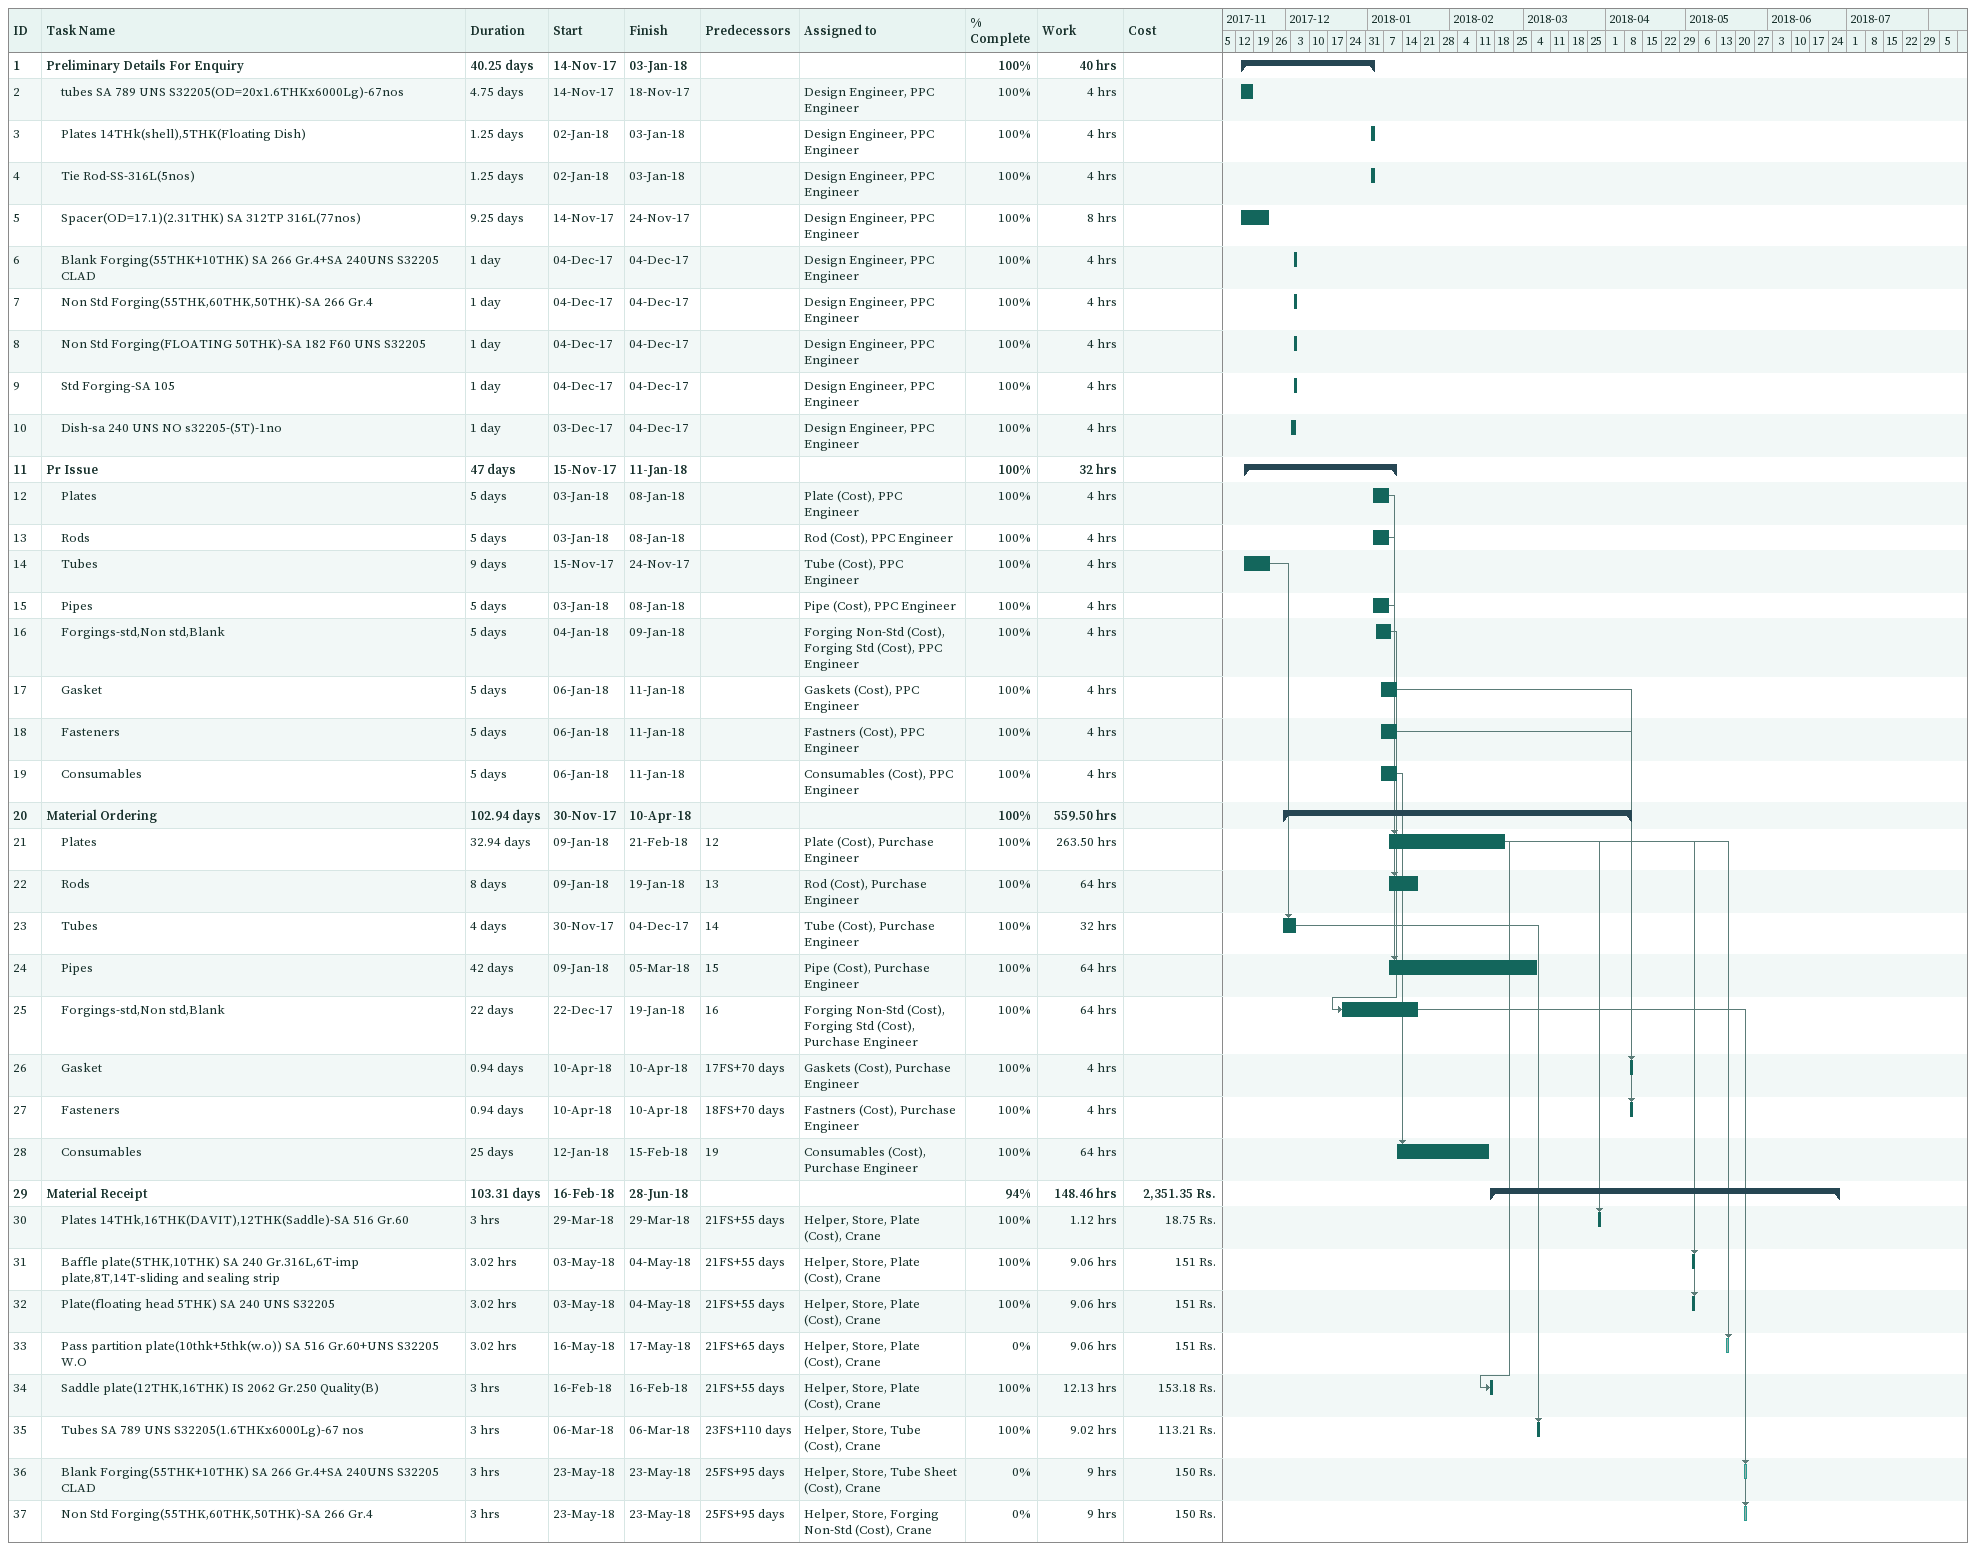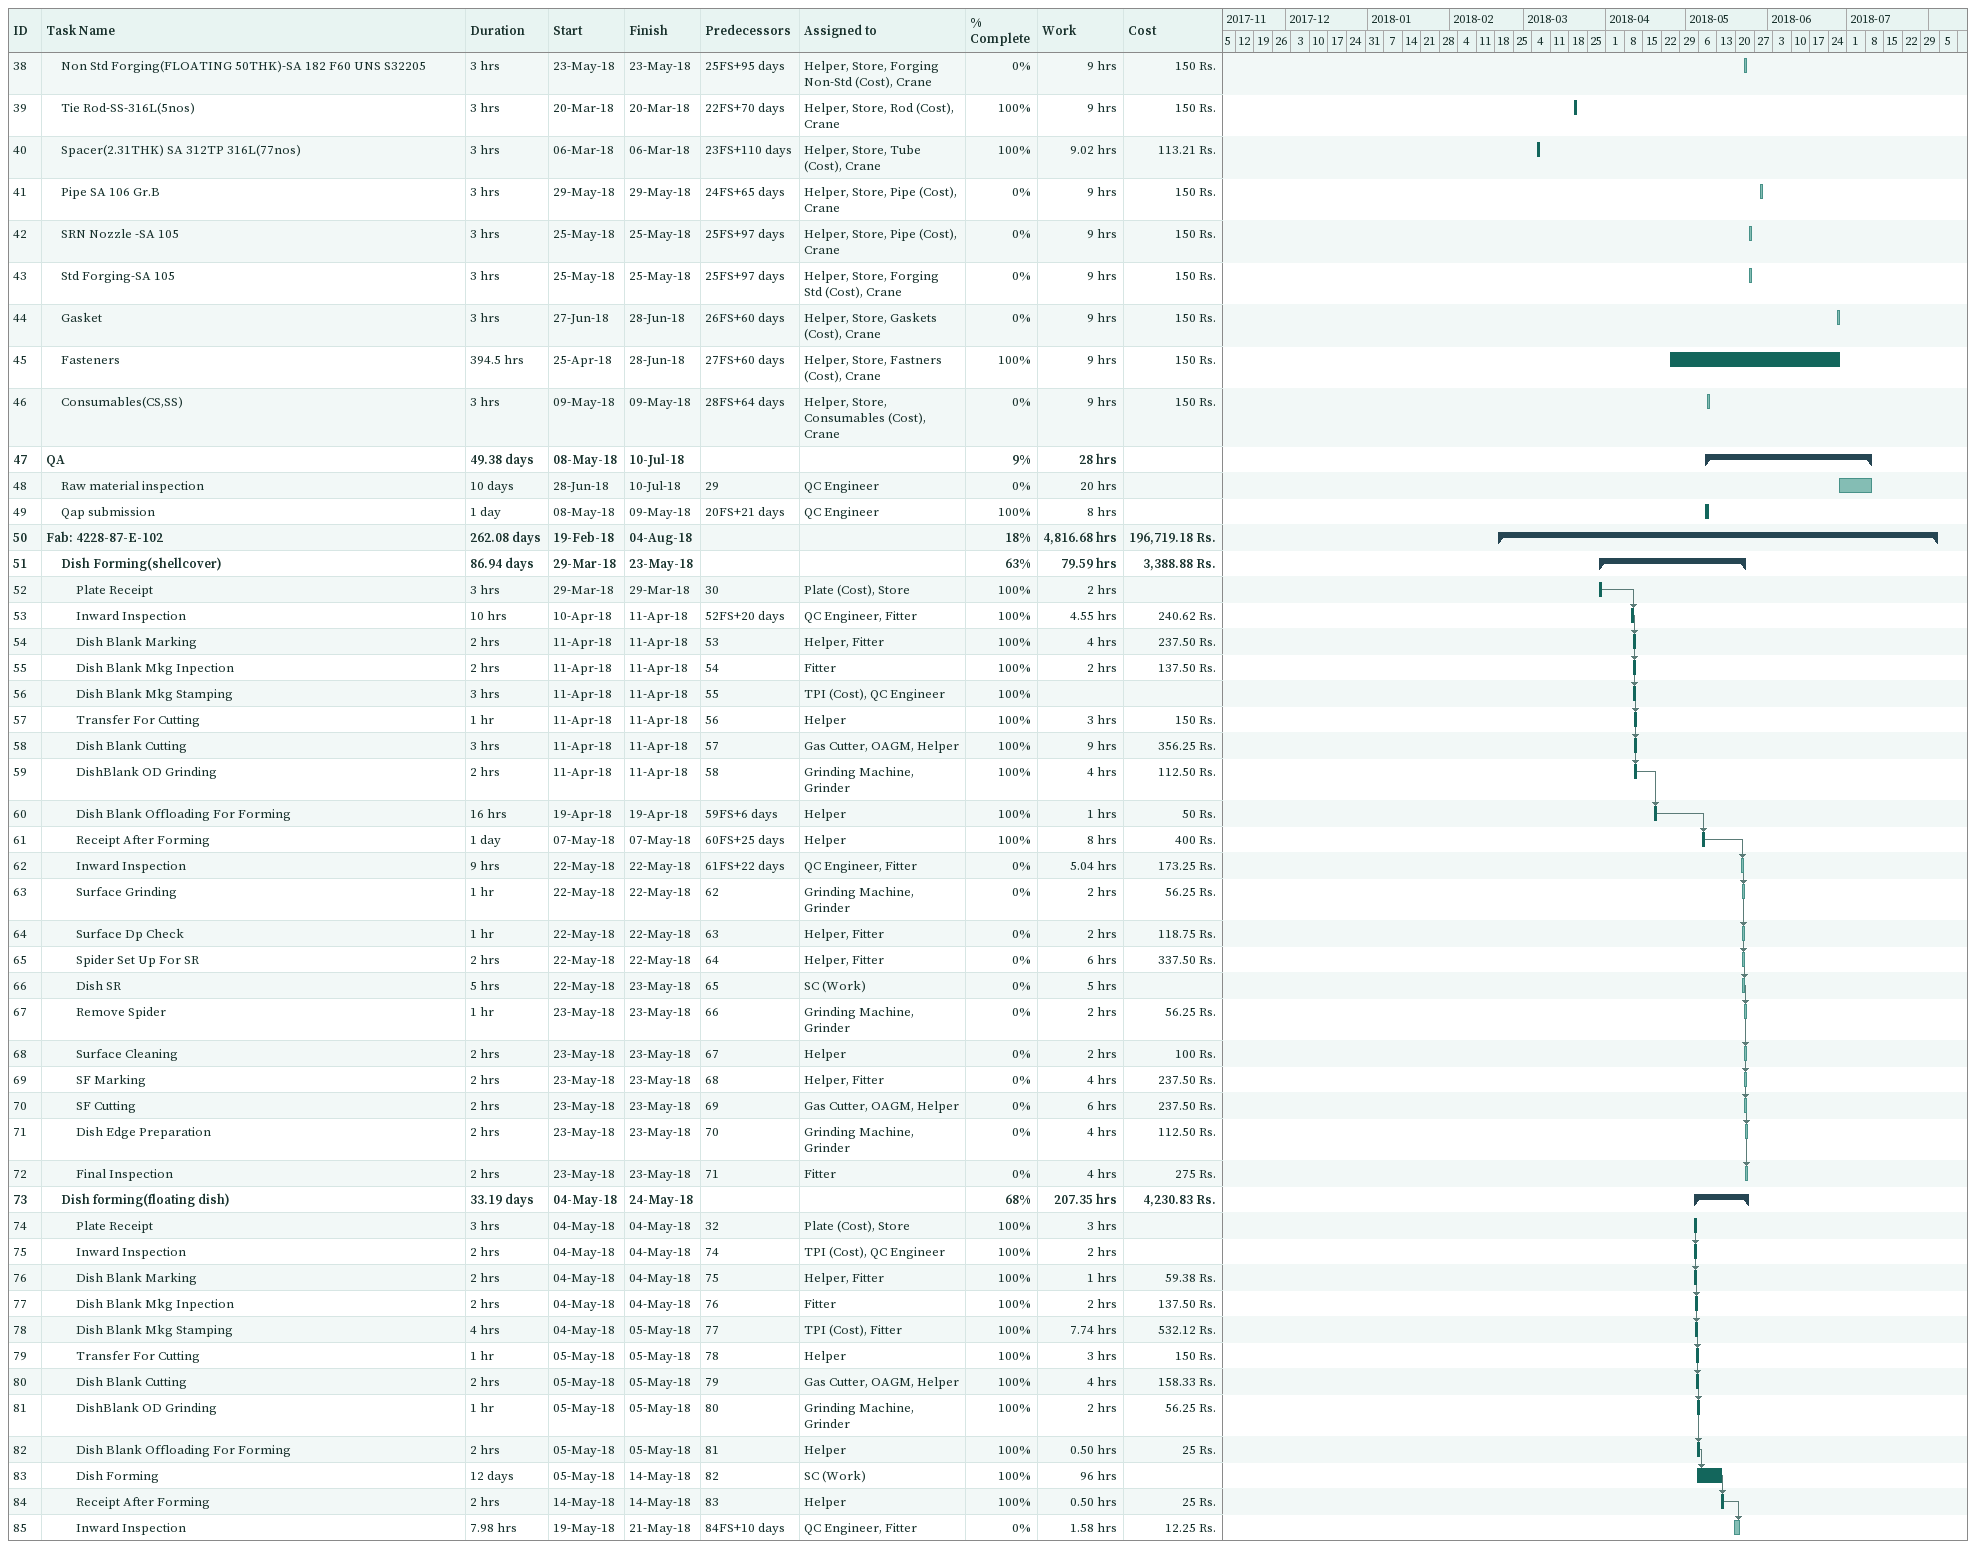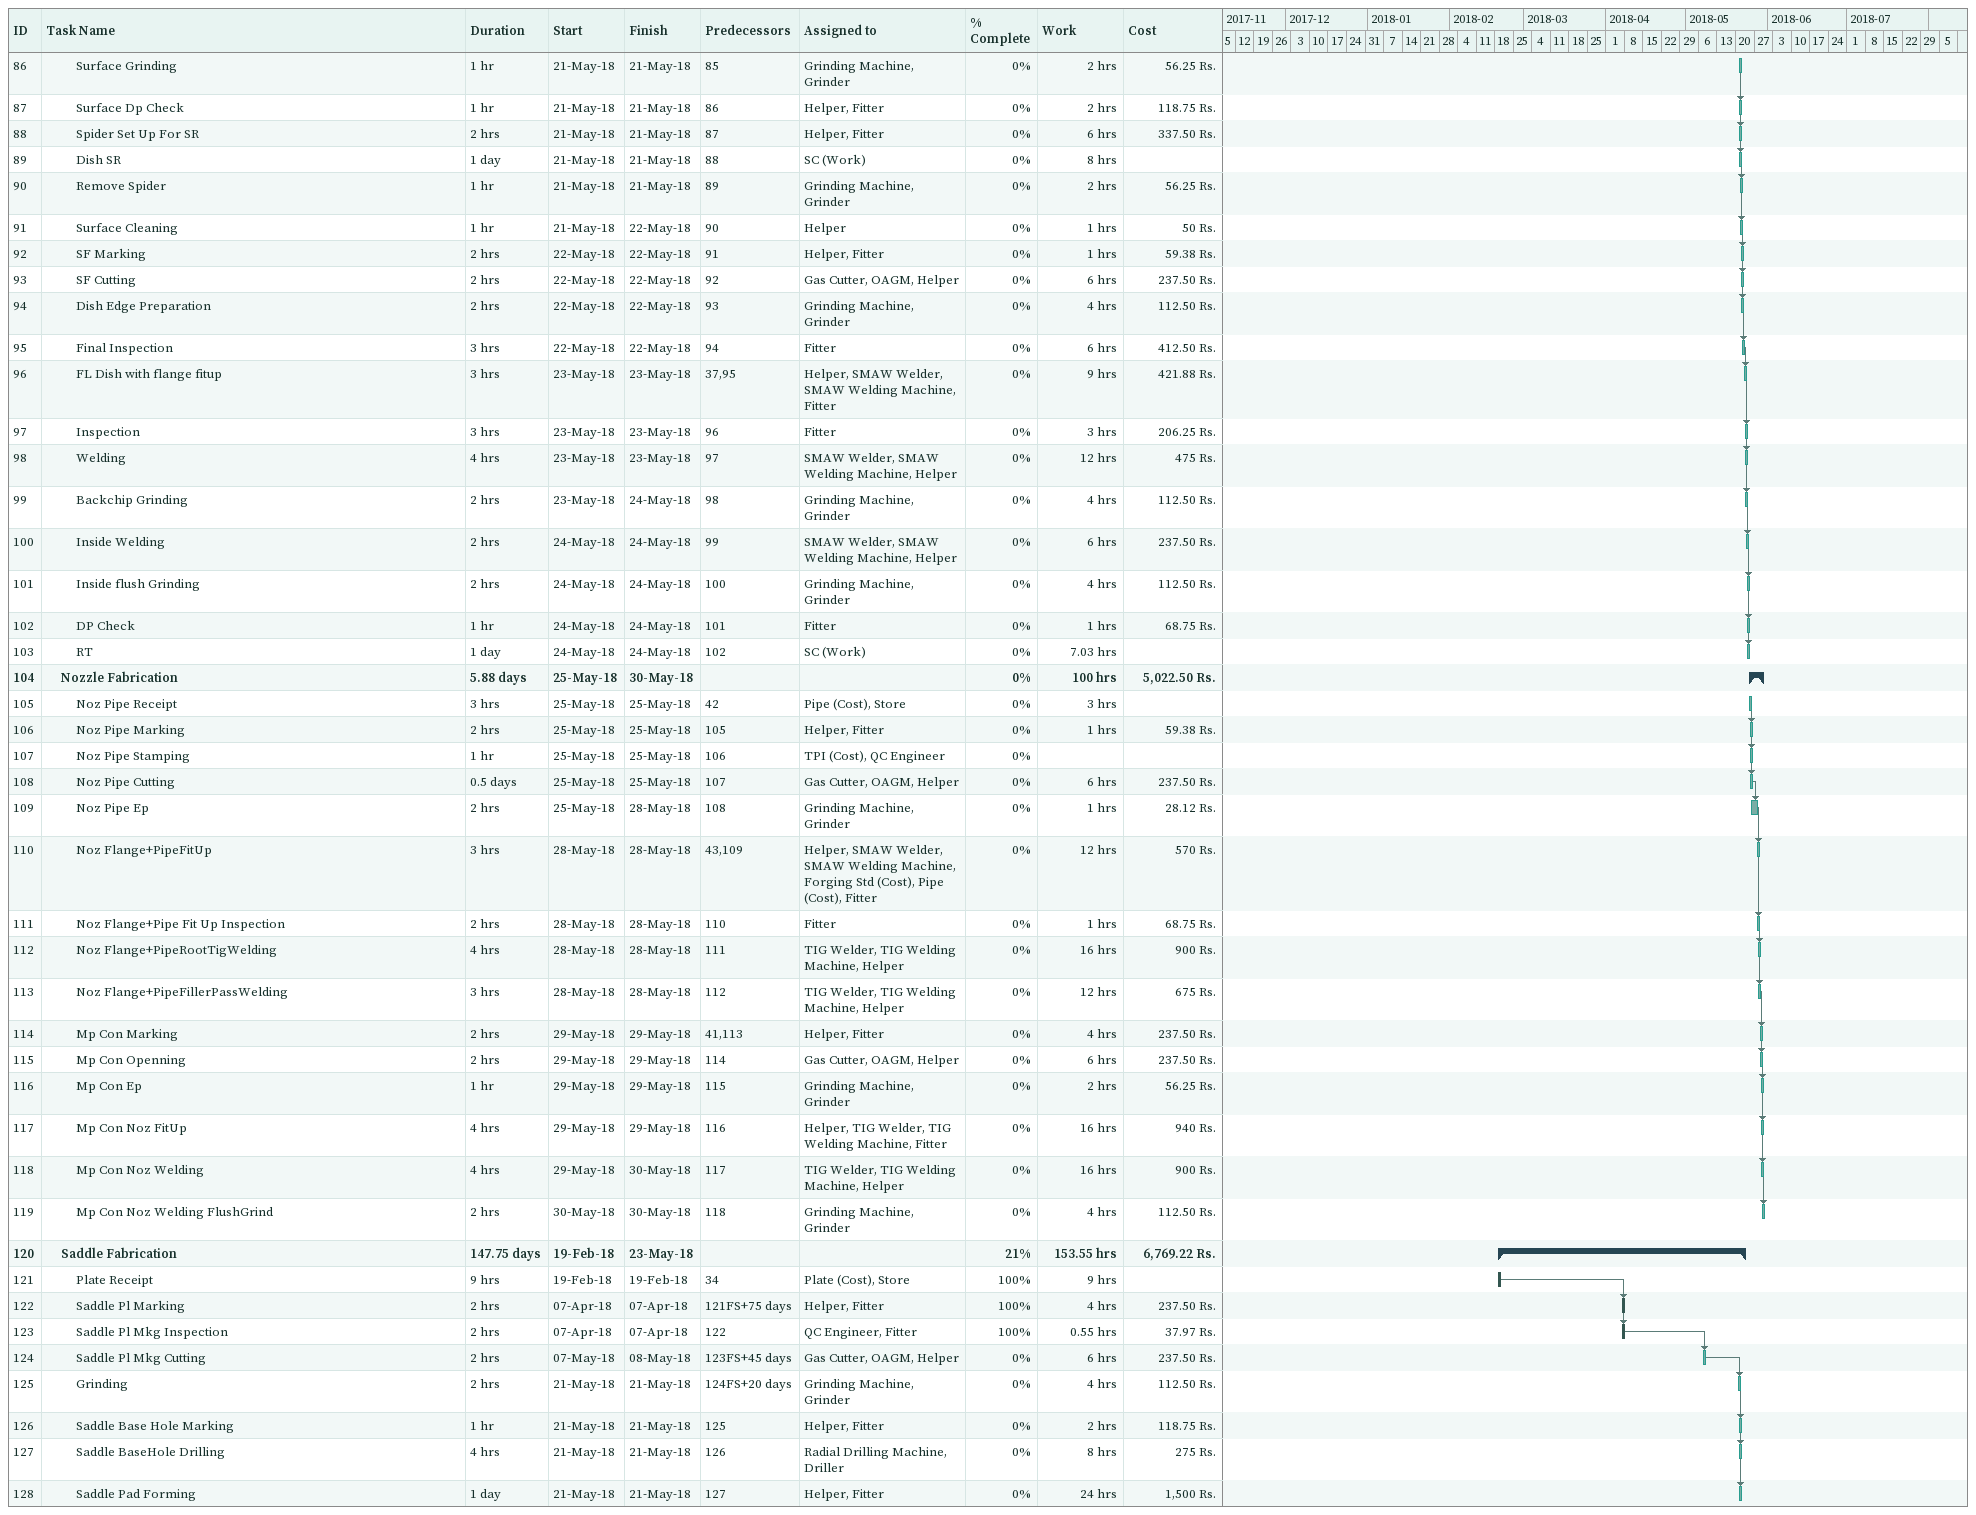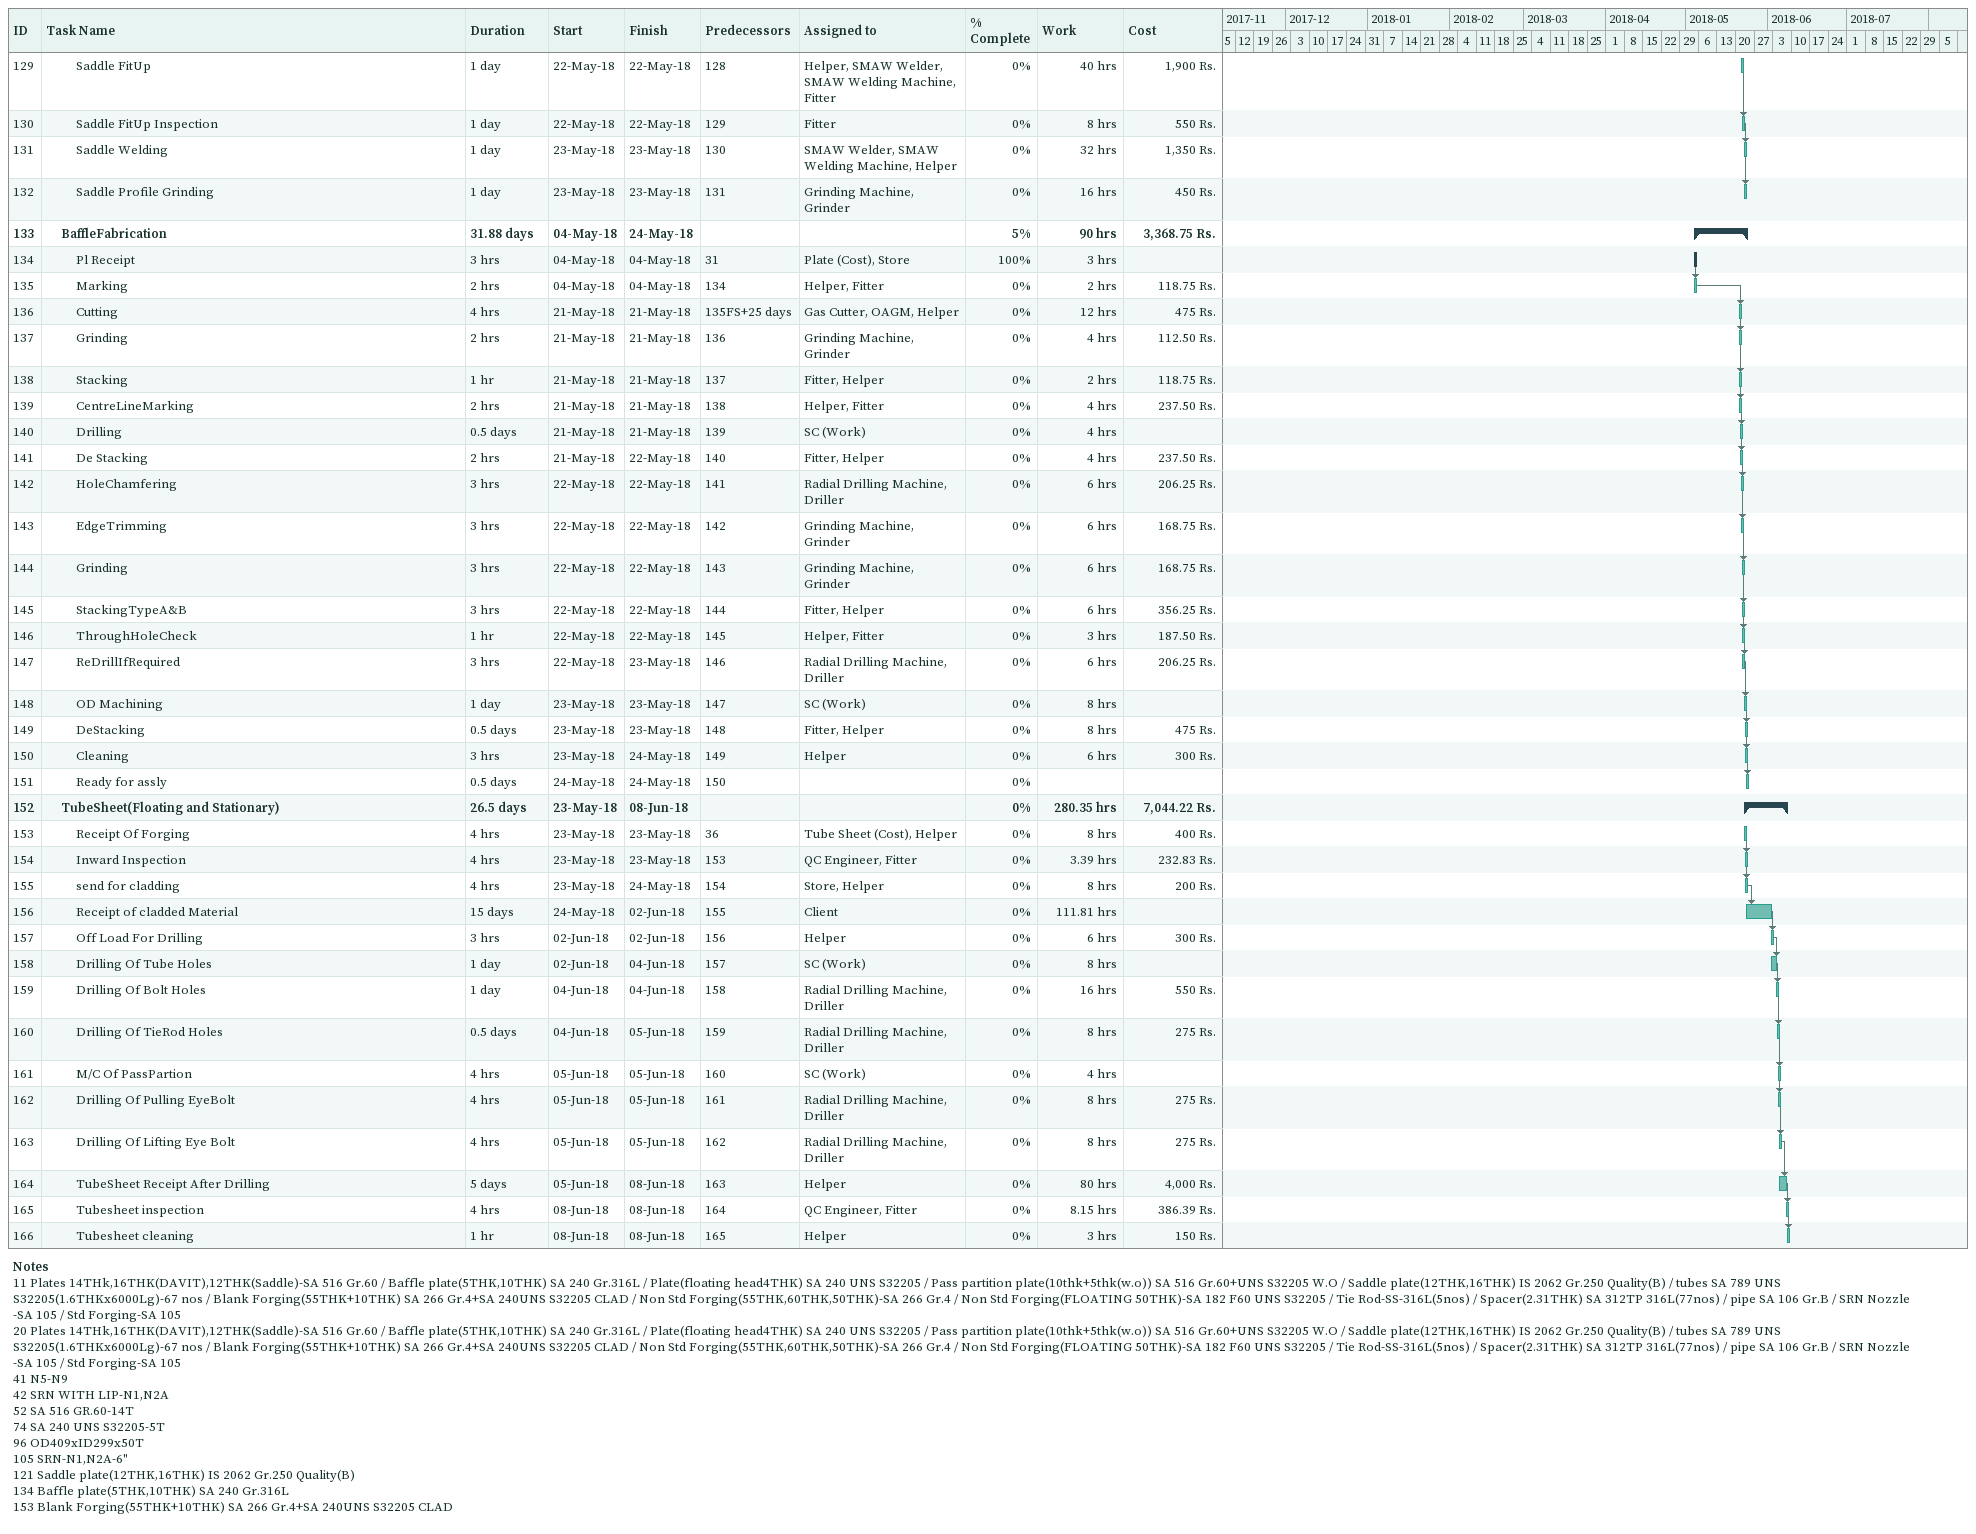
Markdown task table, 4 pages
| ID | Level | Task | Duration | Start | Finish | Predecessors | Resources | % complete | Work (h) | Cost (Rs.) |
|---|---|---|---|---|---|---|---|---|---|---|
| 1 | 1 | **Preliminary Details For Enquiry** | 40.25d | 2017-11-14 | 2018-01-03 |  |  | 100 | 40 |  |
| 2 | 2 | tubes SA 789 UNS S32205(OD=20x1.6THKx6000Lg)-67nos | 4.75d | 2017-11-14 | 2017-11-18 |  | Design Engineer, PPC Engineer | 100 | 4 |  |
| 3 | 2 | Plates 14THk(shell),5THK(Floating Dish) | 1.25d | 2018-01-02 | 2018-01-03 |  | Design Engineer, PPC Engineer | 100 | 4 |  |
| 4 | 2 | Tie Rod-SS-316L(5nos) | 1.25d | 2018-01-02 | 2018-01-03 |  | Design Engineer, PPC Engineer | 100 | 4 |  |
| 5 | 2 | Spacer(OD=17.1)(2.31THK) SA 312TP 316L(77nos) | 9.25d | 2017-11-14 | 2017-11-24 |  | Design Engineer, PPC Engineer | 100 | 8 |  |
| 6 | 2 | Blank Forging(55THK+10THK) SA 266 Gr.4+SA 240UNS S32205 CLAD | 1d | 2017-12-04 | 2017-12-04 |  | Design Engineer, PPC Engineer | 100 | 4 |  |
| 7 | 2 | Non Std Forging(55THK,60THK,50THK)-SA 266 Gr.4 | 1d | 2017-12-04 | 2017-12-04 |  | Design Engineer, PPC Engineer | 100 | 4 |  |
| 8 | 2 | Non Std Forging(FLOATING 50THK)-SA 182 F60 UNS S32205 | 1d | 2017-12-04 | 2017-12-04 |  | Design Engineer, PPC Engineer | 100 | 4 |  |
| 9 | 2 | Std Forging-SA 105 | 1d | 2017-12-04 | 2017-12-04 |  | Design Engineer, PPC Engineer | 100 | 4 |  |
| 10 | 2 | Dish-sa 240 UNS NO s32205-(5T)-1no | 1d | 2017-12-03 | 2017-12-04 |  | Design Engineer, PPC Engineer | 100 | 4 |  |
| 11 | 1 | **Pr Issue** | 47d | 2017-11-15 | 2018-01-11 |  |  | 100 | 32 |  |
| 12 | 2 | Plates | 5d | 2018-01-03 | 2018-01-08 |  | Plate (Cost), PPC Engineer | 100 | 4 |  |
| 13 | 2 | Rods | 5d | 2018-01-03 | 2018-01-08 |  | Rod (Cost), PPC Engineer | 100 | 4 |  |
| 14 | 2 | Tubes | 9d | 2017-11-15 | 2017-11-24 |  | Tube (Cost), PPC Engineer | 100 | 4 |  |
| 15 | 2 | Pipes | 5d | 2018-01-03 | 2018-01-08 |  | Pipe (Cost), PPC Engineer | 100 | 4 |  |
| 16 | 2 | Forgings-std,Non std,Blank | 5d | 2018-01-04 | 2018-01-09 |  | Forging Non-Std (Cost), Forging Std (Cost), PPC Engineer | 100 | 4 |  |
| 17 | 2 | Gasket | 5d | 2018-01-06 | 2018-01-11 |  | Gaskets (Cost), PPC Engineer | 100 | 4 |  |
| 18 | 2 | Fasteners | 5d | 2018-01-06 | 2018-01-11 |  | Fastners (Cost), PPC Engineer | 100 | 4 |  |
| 19 | 2 | Consumables | 5d | 2018-01-06 | 2018-01-11 |  | Consumables (Cost), PPC Engineer | 100 | 4 |  |
| 20 | 1 | **Material Ordering** | 102.94d | 2017-11-30 | 2018-04-10 |  |  | 100 | 559.50 |  |
| 21 | 2 | Plates | 32.94d | 2018-01-09 | 2018-02-21 | 12 | Plate (Cost), Purchase Engineer | 100 | 263.50 |  |
| 22 | 2 | Rods | 8d | 2018-01-09 | 2018-01-19 | 13 | Rod (Cost), Purchase Engineer | 100 | 64 |  |
| 23 | 2 | Tubes | 4d | 2017-11-30 | 2017-12-04 | 14 | Tube (Cost), Purchase Engineer | 100 | 32 |  |
| 24 | 2 | Pipes | 42d | 2018-01-09 | 2018-03-05 | 15 | Pipe (Cost), Purchase Engineer | 100 | 64 |  |
| 25 | 2 | Forgings-std,Non std,Blank | 22d | 2017-12-22 | 2018-01-19 | 16 | Forging Non-Std (Cost), Forging Std (Cost), Purchase Engineer | 100 | 64 |  |
| 26 | 2 | Gasket | 0.94d | 2018-04-10 | 2018-04-10 | 17FS+70d | Gaskets (Cost), Purchase Engineer | 100 | 4 |  |
| 27 | 2 | Fasteners | 0.94d | 2018-04-10 | 2018-04-10 | 18FS+70d | Fastners (Cost), Purchase Engineer | 100 | 4 |  |
| 28 | 2 | Consumables | 25d | 2018-01-12 | 2018-02-15 | 19 | Consumables (Cost), Purchase Engineer | 100 | 64 |  |
| 29 | 1 | **Material Receipt** | 103.31d | 2018-02-16 | 2018-06-28 |  |  | 94 | 148.46 | 2351.35 |
| 30 | 2 | Plates 14THk,16THK(DAVIT),12THK(Saddle)-SA 516 Gr.60 | 3h | 2018-03-29 | 2018-03-29 | 21FS+55d | Helper, Store, Plate (Cost), Crane | 100 | 1.12 | 18.75 |
| 31 | 2 | Baffle plate(5THK,10THK) SA 240 Gr.316L,6T-imp plate,8T,14T-sliding and sealing strip | 3.02h | 2018-05-03 | 2018-05-04 | 21FS+55d | Helper, Store, Plate (Cost), Crane | 100 | 9.06 | 151 |
| 32 | 2 | Plate(floating head 5THK) SA 240 UNS S32205 | 3.02h | 2018-05-03 | 2018-05-04 | 21FS+55d | Helper, Store, Plate (Cost), Crane | 100 | 9.06 | 151 |
| 33 | 2 | Pass partition plate(10thk+5thk(w.o)) SA 516 Gr.60+UNS S32205 W.O | 3.02h | 2018-05-16 | 2018-05-17 | 21FS+65d | Helper, Store, Plate (Cost), Crane | 0 | 9.06 | 151 |
| 34 | 2 | Saddle plate(12THK,16THK) IS 2062 Gr.250 Quality(B) | 3h | 2018-02-16 | 2018-02-16 | 21FS+55d | Helper, Store, Plate (Cost), Crane | 100 | 12.13 | 153.18 |
| 35 | 2 | Tubes SA 789 UNS S32205(1.6THKx6000Lg)-67 nos | 3h | 2018-03-06 | 2018-03-06 | 23FS+110d | Helper, Store, Tube (Cost), Crane | 100 | 9.02 | 113.21 |
| 36 | 2 | Blank Forging(55THK+10THK) SA 266 Gr.4+SA 240UNS S32205 CLAD | 3h | 2018-05-23 | 2018-05-23 | 25FS+95d | Helper, Store, Tube Sheet (Cost), Crane | 0 | 9 | 150 |
| 37 | 2 | Non Std Forging(55THK,60THK,50THK)-SA 266 Gr.4 | 3h | 2018-05-23 | 2018-05-23 | 25FS+95d | Helper, Store, Forging Non-Std (Cost), Crane | 0 | 9 | 150 |
| 38 | 2 | Non Std Forging(FLOATING 50THK)-SA 182 F60 UNS S32205 | 3h | 2018-05-23 | 2018-05-23 | 25FS+95d | Helper, Store, Forging Non-Std (Cost), Crane | 0 | 9 | 150 |
| 39 | 2 | Tie Rod-SS-316L(5nos) | 3h | 2018-03-20 | 2018-03-20 | 22FS+70d | Helper, Store, Rod (Cost), Crane | 100 | 9 | 150 |
| 40 | 2 | Spacer(2.31THK) SA 312TP 316L(77nos) | 3h | 2018-03-06 | 2018-03-06 | 23FS+110d | Helper, Store, Tube (Cost), Crane | 100 | 9.02 | 113.21 |
| 41 | 2 | Pipe SA 106 Gr.B | 3h | 2018-05-29 | 2018-05-29 | 24FS+65d | Helper, Store, Pipe (Cost), Crane | 0 | 9 | 150 |
| 42 | 2 | SRN Nozzle -SA 105 | 3h | 2018-05-25 | 2018-05-25 | 25FS+97d | Helper, Store, Pipe (Cost), Crane | 0 | 9 | 150 |
| 43 | 2 | Std Forging-SA 105 | 3h | 2018-05-25 | 2018-05-25 | 25FS+97d | Helper, Store, Forging Std (Cost), Crane | 0 | 9 | 150 |
| 44 | 2 | Gasket | 3h | 2018-06-27 | 2018-06-28 | 26FS+60d | Helper, Store, Gaskets (Cost), Crane | 0 | 9 | 150 |
| 45 | 2 | Fasteners | 394.5h | 2018-04-25 | 2018-06-28 | 27FS+60d | Helper, Store, Fastners (Cost), Crane | 100 | 9 | 150 |
| 46 | 2 | Consumables(CS,SS) | 3h | 2018-05-09 | 2018-05-09 | 28FS+64d | Helper, Store, Consumables (Cost), Crane | 0 | 9 | 150 |
| 47 | 1 | **QA** | 49.38d | 2018-05-08 | 2018-07-10 |  |  | 9 | 28 |  |
| 48 | 2 | Raw material inspection | 10d | 2018-06-28 | 2018-07-10 | 29 | QC Engineer | 0 | 20 |  |
| 49 | 2 | Qap submission | 1d | 2018-05-08 | 2018-05-09 | 20FS+21d | QC Engineer | 100 | 8 |  |
| 50 | 1 | **Fab: 4228-87-E-102** | 262.08d | 2018-02-19 | 2018-08-04 |  |  | 18 | 4816.68 | 196719.18 |
| 51 | 2 | **Dish Forming(shellcover)** | 86.94d | 2018-03-29 | 2018-05-23 |  |  | 63 | 79.59 | 3388.88 |
| 52 | 3 | Plate Receipt | 3h | 2018-03-29 | 2018-03-29 | 30 | Plate (Cost), Store | 100 | 2 |  |
| 53 | 3 | Inward Inspection | 10h | 2018-04-10 | 2018-04-11 | 52FS+20d | QC Engineer, Fitter | 100 | 4.55 | 240.62 |
| 54 | 3 | Dish Blank Marking | 2h | 2018-04-11 | 2018-04-11 | 53 | Helper, Fitter | 100 | 4 | 237.50 |
| 55 | 3 | Dish Blank Mkg Inpection | 2h | 2018-04-11 | 2018-04-11 | 54 | Fitter | 100 | 2 | 137.50 |
| 56 | 3 | Dish Blank Mkg Stamping | 3h | 2018-04-11 | 2018-04-11 | 55 | TPI (Cost), QC Engineer | 100 |  |  |
| 57 | 3 | Transfer For Cutting | 1h | 2018-04-11 | 2018-04-11 | 56 | Helper | 100 | 3 | 150 |
| 58 | 3 | Dish Blank Cutting | 3h | 2018-04-11 | 2018-04-11 | 57 | Gas Cutter, OAGM, Helper | 100 | 9 | 356.25 |
| 59 | 3 | DishBlank OD Grinding | 2h | 2018-04-11 | 2018-04-11 | 58 | Grinding Machine, Grinder | 100 | 4 | 112.50 |
| 60 | 3 | Dish Blank Offloading For Forming | 16h | 2018-04-19 | 2018-04-19 | 59FS+6d | Helper | 100 | 1 | 50 |
| 61 | 3 | Receipt After Forming | 1d | 2018-05-07 | 2018-05-07 | 60FS+25d | Helper | 100 | 8 | 400 |
| 62 | 3 | Inward Inspection | 9h | 2018-05-22 | 2018-05-22 | 61FS+22d | QC Engineer, Fitter | 0 | 5.04 | 173.25 |
| 63 | 3 | Surface Grinding | 1h | 2018-05-22 | 2018-05-22 | 62 | Grinding Machine, Grinder | 0 | 2 | 56.25 |
| 64 | 3 | Surface Dp Check | 1h | 2018-05-22 | 2018-05-22 | 63 | Helper, Fitter | 0 | 2 | 118.75 |
| 65 | 3 | Spider Set Up For SR | 2h | 2018-05-22 | 2018-05-22 | 64 | Helper, Fitter | 0 | 6 | 337.50 |
| 66 | 3 | Dish SR | 5h | 2018-05-22 | 2018-05-23 | 65 | SC (Work) | 0 | 5 |  |
| 67 | 3 | Remove Spider | 1h | 2018-05-23 | 2018-05-23 | 66 | Grinding Machine, Grinder | 0 | 2 | 56.25 |
| 68 | 3 | Surface Cleaning | 2h | 2018-05-23 | 2018-05-23 | 67 | Helper | 0 | 2 | 100 |
| 69 | 3 | SF Marking | 2h | 2018-05-23 | 2018-05-23 | 68 | Helper, Fitter | 0 | 4 | 237.50 |
| 70 | 3 | SF Cutting | 2h | 2018-05-23 | 2018-05-23 | 69 | Gas Cutter, OAGM, Helper | 0 | 6 | 237.50 |
| 71 | 3 | Dish Edge Preparation | 2h | 2018-05-23 | 2018-05-23 | 70 | Grinding Machine, Grinder | 0 | 4 | 112.50 |
| 72 | 3 | Final Inspection | 2h | 2018-05-23 | 2018-05-23 | 71 | Fitter | 0 | 4 | 275 |
| 73 | 2 | **Dish forming(floating dish)** | 33.19d | 2018-05-04 | 2018-05-24 |  |  | 68 | 207.35 | 4230.83 |
| 74 | 3 | Plate Receipt | 3h | 2018-05-04 | 2018-05-04 | 32 | Plate (Cost), Store | 100 | 3 |  |
| 75 | 3 | Inward Inspection | 2h | 2018-05-04 | 2018-05-04 | 74 | TPI (Cost), QC Engineer | 100 | 2 |  |
| 76 | 3 | Dish Blank Marking | 2h | 2018-05-04 | 2018-05-04 | 75 | Helper, Fitter | 100 | 1 | 59.38 |
| 77 | 3 | Dish Blank Mkg Inpection | 2h | 2018-05-04 | 2018-05-04 | 76 | Fitter | 100 | 2 | 137.50 |
| 78 | 3 | Dish Blank Mkg Stamping | 4h | 2018-05-04 | 2018-05-05 | 77 | TPI (Cost), Fitter | 100 | 7.74 | 532.12 |
| 79 | 3 | Transfer For Cutting | 1h | 2018-05-05 | 2018-05-05 | 78 | Helper | 100 | 3 | 150 |
| 80 | 3 | Dish Blank Cutting | 2h | 2018-05-05 | 2018-05-05 | 79 | Gas Cutter, OAGM, Helper | 100 | 4 | 158.33 |
| 81 | 3 | DishBlank OD Grinding | 1h | 2018-05-05 | 2018-05-05 | 80 | Grinding Machine, Grinder | 100 | 2 | 56.25 |
| 82 | 3 | Dish Blank Offloading For Forming | 2h | 2018-05-05 | 2018-05-05 | 81 | Helper | 100 | 0.50 | 25 |
| 83 | 3 | Dish Forming | 12d | 2018-05-05 | 2018-05-14 | 82 | SC (Work) | 100 | 96 |  |
| 84 | 3 | Receipt After Forming | 2h | 2018-05-14 | 2018-05-14 | 83 | Helper | 100 | 0.50 | 25 |
| 85 | 3 | Inward Inspection | 7.98h | 2018-05-19 | 2018-05-21 | 84FS+10d | QC Engineer, Fitter | 0 | 1.58 | 12.25 |
| 86 | 3 | Surface Grinding | 1h | 2018-05-21 | 2018-05-21 | 85 | Grinding Machine, Grinder | 0 | 2 | 56.25 |
| 87 | 3 | Surface Dp Check | 1h | 2018-05-21 | 2018-05-21 | 86 | Helper, Fitter | 0 | 2 | 118.75 |
| 88 | 3 | Spider Set Up For SR | 2h | 2018-05-21 | 2018-05-21 | 87 | Helper, Fitter | 0 | 6 | 337.50 |
| 89 | 3 | Dish SR | 1d | 2018-05-21 | 2018-05-21 | 88 | SC (Work) | 0 | 8 |  |
| 90 | 3 | Remove Spider | 1h | 2018-05-21 | 2018-05-21 | 89 | Grinding Machine, Grinder | 0 | 2 | 56.25 |
| 91 | 3 | Surface Cleaning | 1h | 2018-05-21 | 2018-05-22 | 90 | Helper | 0 | 1 | 50 |
| 92 | 3 | SF Marking | 2h | 2018-05-22 | 2018-05-22 | 91 | Helper, Fitter | 0 | 1 | 59.38 |
| 93 | 3 | SF Cutting | 2h | 2018-05-22 | 2018-05-22 | 92 | Gas Cutter, OAGM, Helper | 0 | 6 | 237.50 |
| 94 | 3 | Dish Edge Preparation | 2h | 2018-05-22 | 2018-05-22 | 93 | Grinding Machine, Grinder | 0 | 4 | 112.50 |
| 95 | 3 | Final Inspection | 3h | 2018-05-22 | 2018-05-22 | 94 | Fitter | 0 | 6 | 412.50 |
| 96 | 3 | FL Dish with flange fitup | 3h | 2018-05-23 | 2018-05-23 | 37, 95 | Helper, SMAW Welder, SMAW Welding Machine, Fitter | 0 | 9 | 421.88 |
| 97 | 3 | Inspection | 3h | 2018-05-23 | 2018-05-23 | 96 | Fitter | 0 | 3 | 206.25 |
| 98 | 3 | Welding | 4h | 2018-05-23 | 2018-05-23 | 97 | SMAW Welder, SMAW Welding Machine, Helper | 0 | 12 | 475 |
| 99 | 3 | Backchip Grinding | 2h | 2018-05-23 | 2018-05-24 | 98 | Grinding Machine, Grinder | 0 | 4 | 112.50 |
| 100 | 3 | Inside Welding | 2h | 2018-05-24 | 2018-05-24 | 99 | SMAW Welder, SMAW Welding Machine, Helper | 0 | 6 | 237.50 |
| 101 | 3 | Inside flush Grinding | 2h | 2018-05-24 | 2018-05-24 | 100 | Grinding Machine, Grinder | 0 | 4 | 112.50 |
| 102 | 3 | DP Check | 1h | 2018-05-24 | 2018-05-24 | 101 | Fitter | 0 | 1 | 68.75 |
| 103 | 3 | RT | 1d | 2018-05-24 | 2018-05-24 | 102 | SC (Work) | 0 | 7.03 |  |
| 104 | 2 | **Nozzle Fabrication** | 5.88d | 2018-05-25 | 2018-05-30 |  |  | 0 | 100 | 5022.50 |
| 105 | 3 | Noz Pipe Receipt | 3h | 2018-05-25 | 2018-05-25 | 42 | Pipe (Cost), Store | 0 | 3 |  |
| 106 | 3 | Noz Pipe Marking | 2h | 2018-05-25 | 2018-05-25 | 105 | Helper, Fitter | 0 | 1 | 59.38 |
| 107 | 3 | Noz Pipe Stamping | 1h | 2018-05-25 | 2018-05-25 | 106 | TPI (Cost), QC Engineer | 0 |  |  |
| 108 | 3 | Noz Pipe Cutting | 0.5d | 2018-05-25 | 2018-05-25 | 107 | Gas Cutter, OAGM, Helper | 0 | 6 | 237.50 |
| 109 | 3 | Noz Pipe Ep | 2h | 2018-05-25 | 2018-05-28 | 108 | Grinding Machine, Grinder | 0 | 1 | 28.12 |
| 110 | 3 | Noz Flange+PipeFitUp | 3h | 2018-05-28 | 2018-05-28 | 43, 109 | Helper, SMAW Welder, SMAW Welding Machine, Forging Std (Cost), Pipe (Cost), Fitter | 0 | 12 | 570 |
| 111 | 3 | Noz Flange+Pipe Fit Up Inspection | 2h | 2018-05-28 | 2018-05-28 | 110 | Fitter | 0 | 1 | 68.75 |
| 112 | 3 | Noz Flange+PipeRootTigWelding | 4h | 2018-05-28 | 2018-05-28 | 111 | TIG Welder, TIG Welding Machine, Helper | 0 | 16 | 900 |
| 113 | 3 | Noz Flange+PipeFillerPassWelding | 3h | 2018-05-28 | 2018-05-28 | 112 | TIG Welder, TIG Welding Machine, Helper | 0 | 12 | 675 |
| 114 | 3 | Mp Con Marking | 2h | 2018-05-29 | 2018-05-29 | 41, 113 | Helper, Fitter | 0 | 4 | 237.50 |
| 115 | 3 | Mp Con Openning | 2h | 2018-05-29 | 2018-05-29 | 114 | Gas Cutter, OAGM, Helper | 0 | 6 | 237.50 |
| 116 | 3 | Mp Con Ep | 1h | 2018-05-29 | 2018-05-29 | 115 | Grinding Machine, Grinder | 0 | 2 | 56.25 |
| 117 | 3 | Mp Con Noz FitUp | 4h | 2018-05-29 | 2018-05-29 | 116 | Helper, TIG Welder, TIG Welding Machine, Fitter | 0 | 16 | 940 |
| 118 | 3 | Mp Con Noz Welding | 4h | 2018-05-29 | 2018-05-30 | 117 | TIG Welder, TIG Welding Machine, Helper | 0 | 16 | 900 |
| 119 | 3 | Mp Con Noz Welding FlushGrind | 2h | 2018-05-30 | 2018-05-30 | 118 | Grinding Machine, Grinder | 0 | 4 | 112.50 |
| 120 | 2 | **Saddle Fabrication** | 147.75d | 2018-02-19 | 2018-05-23 |  |  | 21 | 153.55 | 6769.22 |
| 121 | 3 | Plate Receipt | 9h | 2018-02-19 | 2018-02-19 | 34 | Plate (Cost), Store | 100 | 9 |  |
| 122 | 3 | Saddle Pl Marking | 2h | 2018-04-07 | 2018-04-07 | 121FS+75d | Helper, Fitter | 100 | 4 | 237.50 |
| 123 | 3 | Saddle Pl Mkg Inspection | 2h | 2018-04-07 | 2018-04-07 | 122 | QC Engineer, Fitter | 100 | 0.55 | 37.97 |
| 124 | 3 | Saddle Pl Mkg Cutting | 2h | 2018-05-07 | 2018-05-08 | 123FS+45d | Gas Cutter, OAGM, Helper | 0 | 6 | 237.50 |
| 125 | 3 | Grinding | 2h | 2018-05-21 | 2018-05-21 | 124FS+20d | Grinding Machine, Grinder | 0 | 4 | 112.50 |
| 126 | 3 | Saddle Base Hole Marking | 1h | 2018-05-21 | 2018-05-21 | 125 | Helper, Fitter | 0 | 2 | 118.75 |
| 127 | 3 | Saddle BaseHole Drilling | 4h | 2018-05-21 | 2018-05-21 | 126 | Radial Drilling Machine, Driller | 0 | 8 | 275 |
| 128 | 3 | Saddle Pad Forming | 1d | 2018-05-21 | 2018-05-21 | 127 | Helper, Fitter | 0 | 24 | 1500 |
| 129 | 3 | Saddle FitUp | 1d | 2018-05-22 | 2018-05-22 | 128 | Helper, SMAW Welder, SMAW Welding Machine, Fitter | 0 | 40 | 1900 |
| 130 | 3 | Saddle FitUp Inspection | 1d | 2018-05-22 | 2018-05-22 | 129 | Fitter | 0 | 8 | 550 |
| 131 | 3 | Saddle Welding | 1d | 2018-05-23 | 2018-05-23 | 130 | SMAW Welder, SMAW Welding Machine, Helper | 0 | 32 | 1350 |
| 132 | 3 | Saddle Profile Grinding | 1d | 2018-05-23 | 2018-05-23 | 131 | Grinding Machine, Grinder | 0 | 16 | 450 |
| 133 | 2 | **BaffleFabrication** | 31.88d | 2018-05-04 | 2018-05-24 |  |  | 5 | 90 | 3368.75 |
| 134 | 3 | Pl Receipt | 3h | 2018-05-04 | 2018-05-04 | 31 | Plate (Cost), Store | 100 | 3 |  |
| 135 | 3 | Marking | 2h | 2018-05-04 | 2018-05-04 | 134 | Helper, Fitter | 0 | 2 | 118.75 |
| 136 | 3 | Cutting | 4h | 2018-05-21 | 2018-05-21 | 135FS+25d | Gas Cutter, OAGM, Helper | 0 | 12 | 475 |
| 137 | 3 | Grinding | 2h | 2018-05-21 | 2018-05-21 | 136 | Grinding Machine, Grinder | 0 | 4 | 112.50 |
| 138 | 3 | Stacking | 1h | 2018-05-21 | 2018-05-21 | 137 | Fitter, Helper | 0 | 2 | 118.75 |
| 139 | 3 | CentreLineMarking | 2h | 2018-05-21 | 2018-05-21 | 138 | Helper, Fitter | 0 | 4 | 237.50 |
| 140 | 3 | Drilling | 0.5d | 2018-05-21 | 2018-05-21 | 139 | SC (Work) | 0 | 4 |  |
| 141 | 3 | De Stacking | 2h | 2018-05-21 | 2018-05-22 | 140 | Fitter, Helper | 0 | 4 | 237.50 |
| 142 | 3 | HoleChamfering | 3h | 2018-05-22 | 2018-05-22 | 141 | Radial Drilling Machine, Driller | 0 | 6 | 206.25 |
| 143 | 3 | EdgeTrimming | 3h | 2018-05-22 | 2018-05-22 | 142 | Grinding Machine, Grinder | 0 | 6 | 168.75 |
| 144 | 3 | Grinding | 3h | 2018-05-22 | 2018-05-22 | 143 | Grinding Machine, Grinder | 0 | 6 | 168.75 |
| 145 | 3 | StackingTypeA&B | 3h | 2018-05-22 | 2018-05-22 | 144 | Fitter, Helper | 0 | 6 | 356.25 |
| 146 | 3 | ThroughHoleCheck | 1h | 2018-05-22 | 2018-05-22 | 145 | Helper, Fitter | 0 | 3 | 187.50 |
| 147 | 3 | ReDrillIfRequired | 3h | 2018-05-22 | 2018-05-23 | 146 | Radial Drilling Machine, Driller | 0 | 6 | 206.25 |
| 148 | 3 | OD Machining | 1d | 2018-05-23 | 2018-05-23 | 147 | SC (Work) | 0 | 8 |  |
| 149 | 3 | DeStacking | 0.5d | 2018-05-23 | 2018-05-23 | 148 | Fitter, Helper | 0 | 8 | 475 |
| 150 | 3 | Cleaning | 3h | 2018-05-23 | 2018-05-24 | 149 | Helper | 0 | 6 | 300 |
| 151 | 3 | Ready for assly | 0.5d | 2018-05-24 | 2018-05-24 | 150 |  | 0 |  |  |
| 152 | 2 | **TubeSheet(Floating and Stationary)** | 26.5d | 2018-05-23 | 2018-06-08 |  |  | 0 | 280.35 | 7044.22 |
| 153 | 3 | Receipt Of Forging | 4h | 2018-05-23 | 2018-05-23 | 36 | Tube Sheet (Cost), Helper | 0 | 8 | 400 |
| 154 | 3 | Inward Inspection | 4h | 2018-05-23 | 2018-05-23 | 153 | QC Engineer, Fitter | 0 | 3.39 | 232.83 |
| 155 | 3 | send for cladding | 4h | 2018-05-23 | 2018-05-24 | 154 | Store, Helper | 0 | 8 | 200 |
| 156 | 3 | Receipt of cladded Material | 15d | 2018-05-24 | 2018-06-02 | 155 | Client | 0 | 111.81 |  |
| 157 | 3 | Off Load For Drilling | 3h | 2018-06-02 | 2018-06-02 | 156 | Helper | 0 | 6 | 300 |
| 158 | 3 | Drilling Of Tube Holes | 1d | 2018-06-02 | 2018-06-04 | 157 | SC (Work) | 0 | 8 |  |
| 159 | 3 | Drilling Of Bolt Holes | 1d | 2018-06-04 | 2018-06-04 | 158 | Radial Drilling Machine, Driller | 0 | 16 | 550 |
| 160 | 3 | Drilling Of TieRod Holes | 0.5d | 2018-06-04 | 2018-06-05 | 159 | Radial Drilling Machine, Driller | 0 | 8 | 275 |
| 161 | 3 | M/C Of PassPartion | 4h | 2018-06-05 | 2018-06-05 | 160 | SC (Work) | 0 | 4 |  |
| 162 | 3 | Drilling Of Pulling EyeBolt | 4h | 2018-06-05 | 2018-06-05 | 161 | Radial Drilling Machine, Driller | 0 | 8 | 275 |
| 163 | 3 | Drilling Of Lifting Eye Bolt | 4h | 2018-06-05 | 2018-06-05 | 162 | Radial Drilling Machine, Driller | 0 | 8 | 275 |
| 164 | 3 | TubeSheet Receipt After Drilling | 5d | 2018-06-05 | 2018-06-08 | 163 | Helper | 0 | 80 | 4000 |
| 165 | 3 | Tubesheet inspection | 4h | 2018-06-08 | 2018-06-08 | 164 | QC Engineer, Fitter | 0 | 8.15 | 386.39 |
| 166 | 3 | Tubesheet cleaning | 1h | 2018-06-08 | 2018-06-08 | 165 | Helper | 0 | 3 | 150 |

Notes
- 11: Plates 14THk,16THK(DAVIT),12THK(Saddle)-SA 516 Gr.60 / Baffle plate(5THK,10THK) SA 240 Gr.316L / Plate(floating head4THK) SA 240 UNS S32205 / Pass partition plate(10thk+5thk(w.o)) SA 516 Gr.60+UNS S32205 W.O / Saddle plate(12THK,16THK) IS 2062 Gr.250 Quality(B) / tubes SA 789 UNS S32205(1.6THKx6000Lg)-67 nos / Blank Forging(55THK+10THK) SA 266 Gr.4+SA 240UNS S32205 CLAD / Non Std Forging(55THK,60THK,50THK)-SA 266 Gr.4 / Non Std Forging(FLOATING 50THK)-SA 182 F60 UNS S32205 / Tie Rod-SS-316L(5nos) / Spacer(2.31THK) SA 312TP 316L(77nos) / pipe SA 106 Gr.B / SRN Nozzle -SA 105 / Std Forging-SA 105
- 20: Plates 14THk,16THK(DAVIT),12THK(Saddle)-SA 516 Gr.60 / Baffle plate(5THK,10THK) SA 240 Gr.316L / Plate(floating head4THK) SA 240 UNS S32205 / Pass partition plate(10thk+5thk(w.o)) SA 516 Gr.60+UNS S32205 W.O / Saddle plate(12THK,16THK) IS 2062 Gr.250 Quality(B) / tubes SA 789 UNS S32205(1.6THKx6000Lg)-67 nos / Blank Forging(55THK+10THK) SA 266 Gr.4+SA 240UNS S32205 CLAD / Non Std Forging(55THK,60THK,50THK)-SA 266 Gr.4 / Non Std Forging(FLOATING 50THK)-SA 182 F60 UNS S32205 / Tie Rod-SS-316L(5nos) / Spacer(2.31THK) SA 312TP 316L(77nos) / pipe SA 106 Gr.B / SRN Nozzle -SA 105 / Std Forging-SA 105
- 41: N5-N9
- 42: SRN WITH LIP-N1,N2A
- 52: SA 516 GR.60-14T
- 74: SA 240 UNS S32205-5T
- 96: OD409xID299x50T
- 105: SRN-N1,N2A-6"
- 121: Saddle plate(12THK,16THK) IS 2062 Gr.250 Quality(B)
- 134: Baffle plate(5THK,10THK) SA 240 Gr.316L
- 153: Blank Forging(55THK+10THK) SA 266 Gr.4+SA 240UNS S32205 CLAD
